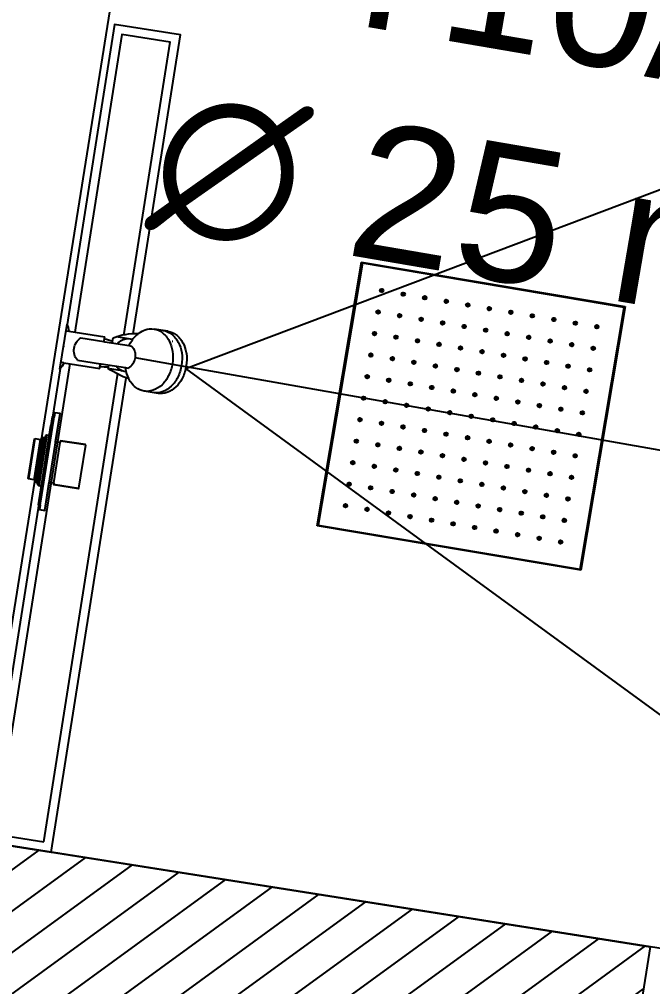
# Model space of a CAD drawing. Extents: x -678889171 to 586587, y -792238163 to 335485.
# Drawn here: x 37834 to 38545, y 42596 to 43682 of the extents above; entities that cross this region are included whole.
import ezdxf
from ezdxf import colors
from ezdxf.entities.mleader import LeaderData, LeaderLine
from ezdxf.enums import TextEntityAlignment as Align
from ezdxf.math import Vec2, Vec3

# ---------------------------------------------------------------- set-up
doc = ezdxf.new("R2010")
doc.units = 0
doc.header["$MEASUREMENT"] = 0
doc.set_wipeout_variables(frame=1)
doc.layers.get('0').update_dxf_attribs({"color": 8})
for name, color, linetype in [('E-TEXT', 3, 'Continuous'), ('XR-A-9TH-FLOOR$0$A-WALL', 252, 'Continuous'), ('XR-A-col-910$0$A-COLS', 252, 'Continuous'), ('XR-A-col-910$0$A-COLS-PATT', 252, 'Continuous'), ('XR-Typ29 7th to11Th$0$I-WC', 252, 'Continuous'), ('XR-Typ29 7th to11Th$0$I-WIPEOUT', 252, 'Continuous'), ('XR-Typ29 7th to11Th$0$XR-A-TYP-7-8-9-10$0$A-WALL', 252, 'Continuous'), ('XR-Typ29 7th to11Th$0$XREF_3BR$0$I-WC', 252, 'Continuous'), ('XR-Typ29 7th to11Th$0$XREF_3BR$0$WC-SERIAL', 252, 'Continuous')]:
    doc.layers.add(name, color=color, linetype=linetype)
doc.layers.add('XR-A-col-910$0$MOD-COL', color=252, linetype='Continuous', lineweight=50)
doc.styles.get("Standard").update_dxf_attribs({"font": 'arial.ttf'})
doc.styles.add('XR-Typ29 7th to11Th$0$XREF_3BR$0$Standard', font='arial.ttf')

# ---------------------------------------------------------------- blocks, each defined once
blk = doc.blocks.new('*U1541')
at = {"layer": 'XR-A-col-910$0$A-COLS-PATT'}
h = blk.add_hatch(dxfattribs=at)
h.set_pattern_fill('ANSI31', color=256, scale=300)
h.set_pattern_definition([(45, (-3150, -50), (-26.51650429449553, 26.51650429449553), [])])
h.paths.add_polyline_path([(-18983.46579891467, 85098.79667194281), (-15333.46579891467, 85098.79667194281), (-15333.46579891467, 84748.79667194281), (-18983.46579891467, 84748.79667194281)])
at = {"layer": 'XR-A-col-910$0$A-COLS'}
blk.add_lwpolyline([(-18983.46579891467, 85098.79667194281), (-15333.46579891467, 85098.79667194281), (-15333.46579891467, 84748.79667194281), (-18983.46579891467, 84748.79667194281)], close=True, dxfattribs=at)
blk = doc.blocks.new('XR-A-col-910')
at = {"layer": 'XR-A-col-910$0$MOD-COL', "rotation": 351.0171996988079}
blk.add_blockref('*U1541', (43200.67081723503, -57330.50998665452), dxfattribs=at)
blk = doc.blocks.new('XR-Typ29 7th to11Th$0$XREF_3BR$0$XREF-1BA$0$11TH FLOOR PLAN EAST TOWER$0$11TH TO 17TH FLOOR PLAN EAST TOWER$0$CEILING SHOWER')
for p, q in [((7.105427357601002e-15, 29.99999999999999), (30.00000000000001, 29.99999999999999)), ((7.105427357601002e-15, 0), (7.105427357601002e-15, 29.99999999999999)), ((7.105427357601002e-15, 29.99999999999999), (0.1000000000000085, 29.89999999999998)), ((0.1000000000000014, 29.89999999999998), (0.1000000000000014, 0.09999999999999432)), ((29.90000000000001, 29.89999999999998), (0.1000000000000014, 29.89999999999998)), ((30.00000000000001, 29.99999999999999), (29.90000000000001, 29.89999999999998)), ((29.90000000000001, 0.09999999999999432), (29.90000000000001, 29.89999999999999)), ((30.00000000000001, 29.99999999999999), (30.00000000000001, -7.105427357601002e-15)), ((0.1000000000000014, 0.1000000000000014), (0, 0)), ((30.00000000000001, 0), (0, 3.552713678800501e-15)), ((0.1000000000000014, 0.1000000000000014), (29.90000000000001, 0.1000000000000014)), ((29.90000000000001, 0.09999999999999432), (30.00000000000001, -7.105427357601002e-15))]:
    blk.add_line(p, q)
for centre, radius in [((2.75, 27.24999999999998), 0.2000000000000001), ((2.75, 27.24999999999998), 0.1749999999999999), ((2.75, 27.24999999999998), 0.1249999999999999), ((2.75, 27.24999999999998), 0.04999999999999998), ((5.200000000000003, 27.24999999999998), 0.2000000000000001), ((5.200000000000003, 27.24999999999998), 0.1749999999999999), ((5.200000000000003, 27.24999999999998), 0.1249999999999999), ((5.200000000000003, 27.24999999999998), 0.04999999999999998), ((7.649999999999999, 27.24999999999998), 0.2000000000000001), ((7.649999999999999, 27.24999999999998), 0.1749999999999999), ((7.649999999999999, 27.24999999999998), 0.1249999999999999), ((7.649999999999999, 27.24999999999998), 0.04999999999999998), ((10.1, 27.24999999999998), 0.2000000000000001), ((10.1, 27.24999999999998), 0.1749999999999999), ((10.1, 27.24999999999998), 0.1249999999999999), ((10.1, 27.24999999999998), 0.04999999999999998), ((12.55, 27.24999999999998), 0.2000000000000001), ((12.55, 27.24999999999998), 0.1749999999999999), ((12.55, 27.24999999999998), 0.1249999999999999), ((12.55, 27.24999999999998), 0.04999999999999998), ((15.00000000000001, 27.24999999999998), 0.2000000000000001), ((15.00000000000001, 27.24999999999998), 0.1749999999999999), ((15.00000000000001, 27.24999999999998), 0.1249999999999999), ((15.00000000000001, 27.24999999999998), 0.04999999999999998), ((17.45000000000001, 27.24999999999998), 0.2000000000000001), ((17.45, 27.24999999999998), 0.1749999999999999), ((17.45, 27.24999999999998), 0.1249999999999999), ((17.45, 27.24999999999998), 0.04999999999999998), ((19.90000000000001, 27.24999999999998), 0.2000000000000001), ((19.90000000000001, 27.24999999999998), 0.1749999999999999), ((19.90000000000001, 27.24999999999998), 0.1249999999999999), ((19.90000000000001, 27.24999999999998), 0.04999999999999998), ((22.35, 27.24999999999998), 0.2000000000000001), ((22.35, 27.24999999999998), 0.1749999999999999), ((22.35, 27.24999999999998), 0.1249999999999999), ((22.35, 27.24999999999998), 0.04999999999999998), ((24.80000000000002, 27.24999999999998), 0.2000000000000001), ((24.80000000000002, 27.24999999999998), 0.1749999999999999), ((24.80000000000002, 27.24999999999998), 0.1249999999999999), ((24.80000000000002, 27.24999999999998), 0.04999999999999998), ((27.25000000000001, 27.24999999999998), 0.2000000000000001), ((27.25000000000001, 27.24999999999998), 0.1749999999999999), ((27.25000000000001, 27.24999999999998), 0.1249999999999999), ((27.25000000000001, 27.24999999999998), 0.04999999999999998), ((2.75, 24.79999999999999), 0.2000000000000001), ((5.200000000000003, 24.79999999999999), 0.2000000000000001), ((7.649999999999999, 24.79999999999999), 0.2000000000000001), ((10.1, 24.79999999999999), 0.2000000000000001), ((12.55, 24.79999999999999), 0.2000000000000001), ((15.00000000000001, 24.79999999999999), 0.2000000000000001), ((17.45000000000001, 24.79999999999999), 0.2000000000000001), ((19.90000000000001, 24.79999999999999), 0.2000000000000001), ((22.35, 24.79999999999999), 0.2000000000000001), ((24.80000000000002, 24.79999999999999), 0.2000000000000001), ((27.25000000000001, 24.79999999999999), 0.2000000000000001), ((2.75, 24.79999999999998), 0.1749999999999999), ((2.75, 24.79999999999998), 0.1249999999999999), ((2.75, 24.79999999999998), 0.04999999999999998), ((5.200000000000003, 24.79999999999998), 0.1749999999999999), ((5.200000000000003, 24.79999999999998), 0.1249999999999999), ((5.200000000000003, 24.79999999999998), 0.04999999999999998), ((7.649999999999999, 24.79999999999998), 0.1749999999999999), ((7.649999999999999, 24.79999999999998), 0.1249999999999999), ((7.649999999999999, 24.79999999999998), 0.04999999999999998), ((10.1, 24.79999999999998), 0.1749999999999999), ((10.1, 24.79999999999998), 0.1249999999999999), ((10.1, 24.79999999999998), 0.04999999999999998), ((12.55, 24.79999999999998), 0.1749999999999999), ((12.55, 24.79999999999998), 0.1249999999999999), ((12.55, 24.79999999999998), 0.04999999999999998), ((15.00000000000001, 24.79999999999998), 0.1749999999999999), ((15.00000000000001, 24.79999999999998), 0.1249999999999999), ((15.00000000000001, 24.79999999999998), 0.04999999999999998), ((17.45, 24.79999999999998), 0.1749999999999999), ((17.45, 24.79999999999998), 0.1249999999999999), ((17.45, 24.79999999999998), 0.04999999999999998), ((19.90000000000001, 24.79999999999998), 0.1749999999999999), ((19.90000000000001, 24.79999999999998), 0.1249999999999999), ((19.90000000000001, 24.79999999999998), 0.04999999999999998), ((22.35, 24.79999999999998), 0.1749999999999999), ((22.35, 24.79999999999998), 0.1249999999999999), ((22.35, 24.79999999999998), 0.04999999999999998), ((24.80000000000002, 24.79999999999998), 0.1749999999999999), ((24.80000000000002, 24.79999999999998), 0.1249999999999999), ((24.80000000000002, 24.79999999999998), 0.04999999999999998), ((27.25000000000001, 24.79999999999998), 0.1749999999999999), ((27.25000000000001, 24.79999999999998), 0.1249999999999999), ((27.25000000000001, 24.79999999999998), 0.04999999999999998), ((2.75, 22.34999999999999), 0.2000000000000001), ((2.75, 22.34999999999998), 0.1749999999999999), ((2.75, 22.34999999999998), 0.1249999999999999), ((2.75, 22.34999999999998), 0.04999999999999998), ((5.200000000000003, 22.34999999999999), 0.2000000000000001), ((5.200000000000003, 22.34999999999998), 0.1749999999999999), ((5.200000000000003, 22.34999999999998), 0.1249999999999999), ((5.200000000000003, 22.34999999999998), 0.04999999999999998), ((7.649999999999999, 22.34999999999999), 0.2000000000000001), ((7.649999999999999, 22.34999999999998), 0.1749999999999999), ((7.649999999999999, 22.34999999999998), 0.1249999999999999), ((7.649999999999999, 22.34999999999998), 0.04999999999999998), ((10.1, 22.34999999999999), 0.2000000000000001), ((10.1, 22.34999999999998), 0.1749999999999999), ((10.1, 22.34999999999998), 0.1249999999999999), ((10.1, 22.34999999999998), 0.04999999999999998), ((12.55, 22.34999999999999), 0.2000000000000001), ((12.55, 22.34999999999998), 0.1749999999999999), ((12.55, 22.34999999999998), 0.1249999999999999), ((12.55, 22.34999999999998), 0.04999999999999998), ((15.00000000000001, 22.34999999999999), 0.2000000000000001), ((15.00000000000001, 22.34999999999998), 0.1749999999999999), ((15.00000000000001, 22.34999999999998), 0.1249999999999999), ((15.00000000000001, 22.34999999999998), 0.04999999999999998), ((17.45000000000001, 22.34999999999999), 0.2000000000000001), ((17.45, 22.34999999999998), 0.1749999999999999), ((17.45, 22.34999999999998), 0.1249999999999999), ((17.45, 22.34999999999998), 0.04999999999999998), ((19.90000000000001, 22.34999999999999), 0.2000000000000001), ((19.90000000000001, 22.34999999999998), 0.1749999999999999), ((19.90000000000001, 22.34999999999998), 0.1249999999999999), ((19.90000000000001, 22.34999999999998), 0.04999999999999998), ((22.35, 22.34999999999999), 0.2000000000000001), ((22.35, 22.34999999999998), 0.1749999999999999), ((22.35, 22.34999999999998), 0.1249999999999999), ((22.35, 22.34999999999998), 0.04999999999999998), ((24.80000000000002, 22.34999999999999), 0.2000000000000001), ((24.80000000000002, 22.34999999999998), 0.1749999999999999), ((24.80000000000002, 22.34999999999998), 0.1249999999999999), ((24.80000000000002, 22.34999999999998), 0.04999999999999998), ((27.25000000000001, 22.34999999999999), 0.2000000000000001), ((27.25000000000001, 22.34999999999998), 0.1749999999999999), ((27.25000000000001, 22.34999999999998), 0.1249999999999999), ((27.25000000000001, 22.34999999999998), 0.04999999999999998), ((2.75, 19.89999999999999), 0.2000000000000001), ((2.750000000000007, 19.89999999999998), 0.1749999999999999), ((2.750000000000007, 19.89999999999998), 0.1249999999999999), ((2.750000000000007, 19.89999999999998), 0.04999999999999998), ((5.200000000000003, 19.89999999999999), 0.2000000000000001), ((5.20000000000001, 19.89999999999998), 0.1749999999999999), ((5.20000000000001, 19.89999999999998), 0.1249999999999999), ((5.20000000000001, 19.89999999999998), 0.04999999999999998), ((7.649999999999999, 19.89999999999999), 0.2000000000000001), ((7.650000000000006, 19.89999999999998), 0.1749999999999999), ((7.650000000000006, 19.89999999999998), 0.1249999999999999), ((7.650000000000006, 19.89999999999998), 0.04999999999999998), ((10.1, 19.89999999999999), 0.2000000000000001), ((10.1, 19.89999999999998), 0.1749999999999999), ((10.1, 19.89999999999998), 0.1249999999999999), ((10.1, 19.89999999999998), 0.04999999999999998), ((12.55, 19.89999999999999), 0.2000000000000001), ((12.55, 19.89999999999998), 0.1749999999999999), ((12.55, 19.89999999999998), 0.1249999999999999), ((12.55, 19.89999999999998), 0.04999999999999998), ((15.00000000000001, 19.89999999999999), 0.2000000000000001), ((15.00000000000001, 19.89999999999998), 0.1749999999999999), ((15.00000000000001, 19.89999999999998), 0.1249999999999999), ((15.00000000000001, 19.89999999999998), 0.04999999999999998), ((17.45000000000001, 19.89999999999999), 0.2000000000000001), ((17.45, 19.89999999999998), 0.1749999999999999), ((17.45, 19.89999999999998), 0.1249999999999999), ((17.45, 19.89999999999998), 0.04999999999999998), ((19.90000000000001, 19.89999999999999), 0.2000000000000001), ((19.90000000000001, 19.89999999999998), 0.1749999999999999), ((19.90000000000001, 19.89999999999998), 0.1249999999999999), ((19.90000000000001, 19.89999999999998), 0.04999999999999998), ((22.35, 19.89999999999999), 0.2000000000000001), ((22.35, 19.89999999999998), 0.1749999999999999), ((22.35, 19.89999999999998), 0.1249999999999999), ((22.35, 19.89999999999998), 0.04999999999999998), ((24.80000000000002, 19.89999999999999), 0.2000000000000001), ((24.80000000000002, 19.89999999999998), 0.1749999999999999), ((24.80000000000002, 19.89999999999998), 0.1249999999999999), ((24.80000000000002, 19.89999999999998), 0.04999999999999998), ((27.25000000000001, 19.89999999999999), 0.2000000000000001), ((27.25000000000001, 19.89999999999998), 0.1749999999999999), ((27.25000000000001, 19.89999999999998), 0.1249999999999999), ((27.25000000000001, 19.89999999999998), 0.04999999999999998), ((2.75, 17.44999999999999), 0.2000000000000001), ((2.750000000000007, 17.44999999999998), 0.1749999999999999), ((2.750000000000007, 17.44999999999998), 0.1249999999999999), ((2.750000000000007, 17.44999999999998), 0.04999999999999998), ((5.200000000000003, 17.44999999999999), 0.2000000000000001), ((5.20000000000001, 17.44999999999998), 0.1749999999999999), ((5.20000000000001, 17.44999999999998), 0.1249999999999999), ((5.20000000000001, 17.44999999999998), 0.04999999999999998), ((7.649999999999999, 17.44999999999999), 0.2000000000000001), ((7.650000000000006, 17.44999999999998), 0.1749999999999999), ((7.650000000000006, 17.44999999999998), 0.1249999999999999), ((7.650000000000006, 17.44999999999998), 0.04999999999999998), ((10.1, 17.44999999999999), 0.2000000000000001), ((10.1, 17.44999999999998), 0.1749999999999999), ((10.1, 17.44999999999998), 0.1249999999999999), ((10.1, 17.44999999999998), 0.04999999999999998), ((12.55, 17.44999999999999), 0.2000000000000001), ((12.55, 17.44999999999998), 0.1749999999999999), ((12.55, 17.44999999999998), 0.1249999999999999), ((12.55, 17.44999999999998), 0.04999999999999998), ((15.00000000000001, 17.44999999999999), 0.2000000000000001), ((15.00000000000001, 17.44999999999998), 0.1749999999999999), ((15.00000000000001, 17.44999999999998), 0.1249999999999999), ((15.00000000000001, 17.44999999999998), 0.04999999999999998), ((17.45000000000001, 17.44999999999999), 0.2000000000000001), ((17.45000000000001, 17.44999999999998), 0.1749999999999999), ((17.45000000000001, 17.44999999999998), 0.1249999999999999), ((17.45000000000001, 17.44999999999998), 0.04999999999999998), ((19.90000000000001, 17.44999999999999), 0.2000000000000001), ((19.90000000000001, 17.44999999999998), 0.1749999999999999), ((19.90000000000001, 17.44999999999998), 0.1249999999999999), ((19.90000000000001, 17.44999999999998), 0.04999999999999998), ((22.35, 17.44999999999999), 0.2000000000000001), ((22.35, 17.44999999999998), 0.1749999999999999), ((22.35, 17.44999999999998), 0.1249999999999999), ((22.35, 17.44999999999998), 0.04999999999999998), ((24.80000000000002, 17.44999999999999), 0.2000000000000001), ((24.80000000000002, 17.44999999999998), 0.1749999999999999), ((24.80000000000002, 17.44999999999998), 0.1249999999999999), ((24.80000000000002, 17.44999999999998), 0.04999999999999998), ((27.25000000000001, 17.44999999999999), 0.2000000000000001), ((27.25000000000001, 17.44999999999998), 0.1749999999999999), ((27.25000000000001, 17.44999999999998), 0.1249999999999999), ((27.25000000000001, 17.44999999999998), 0.04999999999999998), ((2.75, 14.99999999999999), 0.2000000000000001), ((2.750000000000007, 14.99999999999999), 0.1749999999999999), ((2.750000000000007, 14.99999999999999), 0.1249999999999999), ((2.750000000000007, 14.99999999999999), 0.04999999999999998), ((5.200000000000003, 14.99999999999999), 0.2000000000000001), ((5.20000000000001, 14.99999999999999), 0.1749999999999999), ((5.20000000000001, 14.99999999999999), 0.1249999999999999), ((5.20000000000001, 14.99999999999999), 0.04999999999999998), ((7.649999999999999, 14.99999999999999), 0.2000000000000001), ((7.650000000000006, 14.99999999999999), 0.1749999999999999), ((7.650000000000006, 14.99999999999999), 0.1249999999999999), ((7.650000000000006, 14.99999999999999), 0.04999999999999998), ((10.1, 14.99999999999999), 0.2000000000000001), ((10.1, 14.99999999999999), 0.1749999999999999), ((10.1, 14.99999999999999), 0.1249999999999999), ((10.1, 14.99999999999999), 0.04999999999999998), ((12.55, 14.99999999999999), 0.2000000000000001), ((12.55, 14.99999999999999), 0.1749999999999999), ((12.55, 14.99999999999999), 0.1249999999999999), ((12.55, 14.99999999999999), 0.04999999999999998), ((15.00000000000001, 14.99999999999999), 0.2000000000000001), ((15.00000000000001, 14.99999999999999), 0.1749999999999999), ((15.00000000000001, 14.99999999999999), 0.1249999999999999), ((15.00000000000001, 14.99999999999999), 0.04999999999999998), ((17.45000000000001, 14.99999999999999), 0.2000000000000001), ((17.45000000000001, 14.99999999999999), 0.1749999999999999), ((17.45000000000001, 14.99999999999999), 0.1249999999999999), ((17.45000000000001, 14.99999999999999), 0.04999999999999998), ((19.90000000000001, 14.99999999999999), 0.2000000000000001), ((19.90000000000001, 14.99999999999999), 0.1749999999999999), ((19.90000000000001, 14.99999999999999), 0.1249999999999999), ((19.90000000000001, 14.99999999999999), 0.04999999999999998), ((22.35, 14.99999999999999), 0.2000000000000001), ((22.35, 14.99999999999999), 0.1749999999999999), ((22.35, 14.99999999999999), 0.1249999999999999), ((22.35, 14.99999999999999), 0.04999999999999998), ((24.80000000000002, 14.99999999999999), 0.2000000000000001), ((24.80000000000002, 14.99999999999999), 0.1749999999999999), ((24.80000000000002, 14.99999999999999), 0.1249999999999999), ((24.80000000000002, 14.99999999999999), 0.04999999999999998), ((27.25000000000001, 14.99999999999999), 0.2000000000000001), ((27.25000000000001, 14.99999999999999), 0.1749999999999999), ((27.25000000000001, 14.99999999999999), 0.1249999999999999), ((27.25000000000001, 14.99999999999999), 0.04999999999999998), ((2.75, 12.54999999999999), 0.2000000000000001), ((2.750000000000007, 12.54999999999998), 0.1749999999999999), ((2.750000000000007, 12.54999999999998), 0.1249999999999999), ((2.750000000000007, 12.54999999999998), 0.04999999999999998), ((5.200000000000003, 12.54999999999999), 0.2000000000000001), ((5.20000000000001, 12.54999999999998), 0.1749999999999999), ((5.20000000000001, 12.54999999999998), 0.1249999999999999), ((5.20000000000001, 12.54999999999998), 0.04999999999999998), ((7.649999999999999, 12.54999999999999), 0.2000000000000001), ((7.650000000000006, 12.54999999999998), 0.1749999999999999), ((7.650000000000006, 12.54999999999998), 0.1249999999999999), ((7.650000000000006, 12.54999999999998), 0.04999999999999998), ((10.1, 12.54999999999999), 0.2000000000000001), ((10.1, 12.54999999999998), 0.1749999999999999), ((10.1, 12.54999999999998), 0.1249999999999999), ((10.1, 12.54999999999998), 0.04999999999999998), ((12.55, 12.54999999999999), 0.2000000000000001), ((12.55, 12.54999999999998), 0.1749999999999999), ((12.55, 12.54999999999998), 0.1249999999999999), ((12.55, 12.54999999999998), 0.04999999999999998), ((15.00000000000001, 12.54999999999999), 0.2000000000000001), ((15.00000000000001, 12.54999999999998), 0.1749999999999999), ((15.00000000000001, 12.54999999999998), 0.1249999999999999), ((15.00000000000001, 12.54999999999998), 0.04999999999999998), ((17.45000000000001, 12.54999999999999), 0.2000000000000001), ((17.45000000000001, 12.54999999999998), 0.1749999999999999), ((17.45000000000001, 12.54999999999998), 0.1249999999999999), ((17.45000000000001, 12.54999999999998), 0.04999999999999998), ((19.90000000000001, 12.54999999999999), 0.2000000000000001), ((19.90000000000001, 12.54999999999998), 0.1749999999999999), ((19.90000000000001, 12.54999999999998), 0.1249999999999999), ((19.90000000000001, 12.54999999999998), 0.04999999999999998), ((22.35, 12.54999999999999), 0.2000000000000001), ((22.35, 12.54999999999998), 0.1749999999999999), ((22.35, 12.54999999999998), 0.1249999999999999), ((22.35, 12.54999999999998), 0.04999999999999998), ((24.80000000000002, 12.54999999999999), 0.2000000000000001), ((24.80000000000002, 12.54999999999998), 0.1749999999999999), ((24.80000000000002, 12.54999999999998), 0.1249999999999999), ((24.80000000000002, 12.54999999999998), 0.04999999999999998), ((27.25000000000001, 12.54999999999999), 0.2000000000000001), ((27.25000000000001, 12.54999999999998), 0.1749999999999999), ((27.25000000000001, 12.54999999999998), 0.1249999999999999), ((27.25000000000001, 12.54999999999998), 0.04999999999999998), ((2.75, 10.09999999999999), 0.2000000000000001), ((2.750000000000007, 10.09999999999998), 0.1749999999999999), ((2.750000000000007, 10.09999999999998), 0.1249999999999999), ((2.750000000000007, 10.09999999999998), 0.04999999999999998), ((5.200000000000003, 10.09999999999999), 0.2000000000000001), ((5.20000000000001, 10.09999999999998), 0.1749999999999999), ((5.20000000000001, 10.09999999999998), 0.1249999999999999), ((5.20000000000001, 10.09999999999998), 0.04999999999999998), ((7.649999999999999, 10.09999999999999), 0.2000000000000001), ((7.650000000000006, 10.09999999999999), 0.1749999999999999), ((7.650000000000006, 10.09999999999999), 0.1249999999999999), ((7.650000000000006, 10.09999999999999), 0.04999999999999998), ((10.1, 10.09999999999999), 0.2000000000000001), ((10.1, 10.09999999999999), 0.1749999999999999), ((10.1, 10.09999999999999), 0.1249999999999999), ((10.1, 10.09999999999999), 0.04999999999999998), ((12.55, 10.09999999999999), 0.2000000000000001), ((12.55, 10.09999999999999), 0.1749999999999999), ((12.55, 10.09999999999999), 0.1249999999999999), ((12.55, 10.09999999999999), 0.04999999999999998), ((15.00000000000001, 10.09999999999999), 0.2000000000000001), ((15.00000000000001, 10.09999999999999), 0.1749999999999999), ((15.00000000000001, 10.09999999999999), 0.1249999999999999), ((15.00000000000001, 10.09999999999999), 0.04999999999999998), ((17.45000000000001, 10.09999999999999), 0.2000000000000001), ((17.45000000000001, 10.09999999999999), 0.1749999999999999), ((17.45000000000001, 10.09999999999999), 0.1249999999999999), ((17.45000000000001, 10.09999999999999), 0.04999999999999998), ((19.90000000000001, 10.09999999999999), 0.2000000000000001), ((19.90000000000001, 10.09999999999999), 0.1749999999999999), ((19.90000000000001, 10.09999999999999), 0.1249999999999999), ((19.90000000000001, 10.09999999999999), 0.04999999999999998), ((22.35, 10.09999999999999), 0.2000000000000001), ((22.35, 10.09999999999999), 0.1749999999999999), ((22.35, 10.09999999999999), 0.1249999999999999), ((22.35, 10.09999999999999), 0.04999999999999998), ((24.80000000000002, 10.09999999999999), 0.2000000000000001), ((24.80000000000002, 10.09999999999999), 0.1749999999999999), ((24.80000000000002, 10.09999999999999), 0.1249999999999999), ((24.80000000000002, 10.09999999999999), 0.04999999999999998), ((27.25000000000001, 10.09999999999999), 0.2000000000000001), ((27.25000000000001, 10.09999999999999), 0.1749999999999999), ((27.25000000000001, 10.09999999999999), 0.1249999999999999), ((27.25000000000001, 10.09999999999999), 0.04999999999999998), ((2.75, 7.649999999999995), 0.2000000000000001), ((2.750000000000007, 7.649999999999988), 0.1749999999999999), ((2.750000000000007, 7.649999999999988), 0.1249999999999999), ((2.750000000000007, 7.649999999999988), 0.04999999999999998), ((5.200000000000003, 7.649999999999995), 0.2000000000000001), ((5.20000000000001, 7.649999999999988), 0.1749999999999999), ((5.20000000000001, 7.649999999999988), 0.1249999999999999), ((5.20000000000001, 7.649999999999988), 0.04999999999999998), ((7.649999999999999, 7.649999999999995), 0.2000000000000001), ((7.650000000000006, 7.649999999999988), 0.1749999999999999), ((7.650000000000006, 7.649999999999988), 0.1249999999999999), ((7.650000000000006, 7.649999999999988), 0.04999999999999998), ((10.1, 7.649999999999995), 0.2000000000000001), ((10.1, 7.649999999999995), 0.1749999999999999), ((10.1, 7.649999999999995), 0.1249999999999999), ((10.1, 7.649999999999995), 0.04999999999999998), ((12.55, 7.649999999999995), 0.2000000000000001), ((12.55, 7.649999999999995), 0.1749999999999999), ((12.55, 7.649999999999995), 0.1249999999999999), ((12.55, 7.649999999999995), 0.04999999999999998), ((15.00000000000001, 7.649999999999995), 0.2000000000000001), ((15.00000000000001, 7.649999999999995), 0.1749999999999999), ((15.00000000000001, 7.649999999999995), 0.1249999999999999), ((15.00000000000001, 7.649999999999995), 0.04999999999999998), ((17.45000000000001, 7.649999999999995), 0.2000000000000001), ((17.45000000000001, 7.649999999999995), 0.1749999999999999), ((17.45000000000001, 7.649999999999995), 0.1249999999999999), ((17.45000000000001, 7.649999999999995), 0.04999999999999998), ((19.90000000000001, 7.649999999999995), 0.2000000000000001), ((19.90000000000001, 7.649999999999995), 0.1749999999999999), ((19.90000000000001, 7.649999999999995), 0.1249999999999999), ((19.90000000000001, 7.649999999999995), 0.04999999999999998), ((22.35, 7.649999999999995), 0.2000000000000001), ((22.35, 7.649999999999995), 0.1749999999999999), ((22.35, 7.649999999999995), 0.1249999999999999), ((22.35, 7.649999999999995), 0.04999999999999998), ((24.80000000000002, 7.649999999999995), 0.2000000000000001), ((24.80000000000002, 7.649999999999995), 0.1749999999999999), ((24.80000000000002, 7.649999999999995), 0.1249999999999999), ((24.80000000000002, 7.649999999999995), 0.04999999999999998), ((27.25000000000001, 7.649999999999995), 0.2000000000000001), ((27.25000000000001, 7.649999999999995), 0.1749999999999999), ((27.25000000000001, 7.649999999999995), 0.1249999999999999), ((27.25000000000001, 7.649999999999995), 0.04999999999999998), ((2.75, 5.199999999999994), 0.2000000000000001), ((2.750000000000007, 5.199999999999994), 0.1749999999999999), ((2.750000000000007, 5.199999999999994), 0.1249999999999999), ((2.750000000000007, 5.199999999999994), 0.04999999999999998), ((5.200000000000003, 5.199999999999994), 0.2000000000000001), ((5.20000000000001, 5.199999999999994), 0.1749999999999999), ((5.20000000000001, 5.199999999999994), 0.1249999999999999), ((5.20000000000001, 5.199999999999994), 0.04999999999999998), ((7.649999999999999, 5.199999999999994), 0.2000000000000001), ((7.650000000000006, 5.199999999999994), 0.1749999999999999), ((7.650000000000006, 5.199999999999994), 0.1249999999999999), ((7.650000000000006, 5.199999999999994), 0.04999999999999998), ((10.1, 5.199999999999994), 0.2000000000000001), ((10.1, 5.199999999999994), 0.1749999999999999), ((10.1, 5.199999999999994), 0.1249999999999999), ((10.1, 5.199999999999994), 0.04999999999999998), ((12.55, 5.199999999999994), 0.2000000000000001), ((12.55, 5.199999999999994), 0.1749999999999999), ((12.55, 5.199999999999994), 0.1249999999999999), ((12.55, 5.199999999999994), 0.04999999999999998), ((15.00000000000001, 5.199999999999994), 0.2000000000000001), ((15.00000000000001, 5.199999999999994), 0.1749999999999999), ((15.00000000000001, 5.199999999999994), 0.1249999999999999), ((15.00000000000001, 5.199999999999994), 0.04999999999999998), ((17.45000000000001, 5.199999999999994), 0.2000000000000001), ((17.45000000000001, 5.199999999999994), 0.1749999999999999), ((17.45000000000001, 5.199999999999994), 0.1249999999999999), ((17.45000000000001, 5.199999999999994), 0.04999999999999998), ((19.90000000000001, 5.199999999999994), 0.2000000000000001), ((19.90000000000001, 5.199999999999994), 0.1749999999999999), ((19.90000000000001, 5.199999999999994), 0.1249999999999999), ((19.90000000000001, 5.199999999999994), 0.04999999999999998), ((22.35, 5.199999999999994), 0.2000000000000001), ((22.35, 5.199999999999994), 0.1749999999999999), ((22.35, 5.199999999999994), 0.1249999999999999), ((22.35, 5.199999999999994), 0.04999999999999998), ((24.80000000000002, 5.199999999999994), 0.2000000000000001), ((24.80000000000002, 5.199999999999994), 0.1749999999999999), ((24.80000000000002, 5.199999999999994), 0.1249999999999999), ((24.80000000000002, 5.199999999999994), 0.04999999999999998), ((27.25000000000001, 5.199999999999994), 0.2000000000000001), ((27.25000000000001, 5.199999999999994), 0.1749999999999999), ((27.25000000000001, 5.199999999999994), 0.1249999999999999), ((27.25000000000001, 5.199999999999994), 0.04999999999999998), ((2.75, 2.749999999999999), 0.2000000000000001), ((2.750000000000007, 2.749999999999992), 0.1749999999999999), ((2.750000000000007, 2.749999999999992), 0.1249999999999999), ((2.750000000000007, 2.749999999999992), 0.04999999999999998), ((5.200000000000003, 2.749999999999999), 0.2000000000000001), ((5.20000000000001, 2.749999999999992), 0.1749999999999999), ((5.20000000000001, 2.749999999999992), 0.1249999999999999), ((5.20000000000001, 2.749999999999992), 0.04999999999999998), ((7.649999999999999, 2.749999999999999), 0.2000000000000001), ((7.650000000000006, 2.749999999999992), 0.1749999999999999), ((7.650000000000006, 2.749999999999992), 0.1249999999999999), ((7.650000000000006, 2.749999999999992), 0.04999999999999998), ((10.1, 2.749999999999999), 0.2000000000000001), ((10.1, 2.749999999999992), 0.1749999999999999), ((10.1, 2.749999999999992), 0.1249999999999999), ((10.1, 2.749999999999992), 0.04999999999999998), ((12.55, 2.749999999999999), 0.2000000000000001), ((12.55, 2.749999999999992), 0.1749999999999999), ((12.55, 2.749999999999992), 0.1249999999999999), ((12.55, 2.749999999999992), 0.04999999999999998), ((15.00000000000001, 2.749999999999999), 0.2000000000000001), ((15.00000000000001, 2.749999999999992), 0.1749999999999999), ((15.00000000000001, 2.749999999999992), 0.1249999999999999), ((15.00000000000001, 2.749999999999992), 0.04999999999999998), ((17.45000000000001, 2.749999999999999), 0.2000000000000001), ((17.45000000000001, 2.749999999999992), 0.1749999999999999), ((17.45000000000001, 2.749999999999992), 0.1249999999999999), ((17.45000000000001, 2.749999999999992), 0.04999999999999998), ((19.90000000000001, 2.749999999999999), 0.2000000000000001), ((19.90000000000001, 2.749999999999992), 0.1749999999999999), ((19.90000000000001, 2.749999999999992), 0.1249999999999999), ((19.90000000000001, 2.749999999999992), 0.04999999999999998), ((22.35, 2.749999999999999), 0.2000000000000001), ((22.35, 2.749999999999992), 0.1749999999999999), ((22.35, 2.749999999999992), 0.1249999999999999), ((22.35, 2.749999999999992), 0.04999999999999998), ((24.80000000000002, 2.749999999999999), 0.2000000000000001), ((24.80000000000002, 2.749999999999992), 0.1749999999999999), ((24.80000000000002, 2.749999999999992), 0.1249999999999999), ((24.80000000000002, 2.749999999999992), 0.04999999999999998), ((27.25000000000001, 2.749999999999999), 0.2000000000000001), ((27.25000000000001, 2.749999999999992), 0.1749999999999999), ((27.25000000000001, 2.749999999999992), 0.1249999999999999), ((27.25000000000001, 2.749999999999992), 0.04999999999999998)]:
    blk.add_circle(centre, radius)
blk = doc.blocks.new('XR-Typ29 7th to11Th$0$XREF_3BR$0$Ct370p')
at = {"layer": 'XR-Typ29 7th to11Th$0$XREF_3BR$0$WC-SERIAL', "style": 'XR-Typ29 7th to11Th$0$XREF_3BR$0$Standard', "flags": 3}
blk.add_attdef('SERIAL', text='', height=0.02360326905531, dxfattribs=at).set_placement((0.01305326906520254, 0.05452467059471111), align=Align.TOP_CENTER)
blk.add_wipeout([(-0.028394533640589976, -0.08167026263265906), (-0.03280341146736238, -0.0876528990817435), (-0.03530892857138213, -0.09737965598514683), (-0.035136792619402175, -0.10000674821826923), (-0.03530892857138213, -0.11310750476459598), (-0.034672489861335, -0.11812964115800208), (-0.03399376051053123, -0.12026481073412892), (-0.03169535574110673, -0.12467462868254649), (-0.030490269089041268, -0.12637591477743718), (-0.028346489952548536, -0.12886672461713686), (-0.024967182829266535, -0.131849567823755), (-0.021371133534733126, -0.13422966254844215), (-0.017323552462297165, -0.13625137125988018), (-0.007039916928082535, -0.1390812141457638), (6.38378239159465e-16, -0.1396127845297221), (0.0056207738788511125, -0.13927462788458872), (0.013920192676947746, -0.13749855718768328), (0.02019000502768021, -0.13488547200650813), (0.0223342851002132, -0.13365121796995916), (0.025672044717887386, -0.13130298177380995), (0.02748837580757077, -0.129717620333475), (0.029363366228942527, -0.12775745899427263), (0.03177518316015836, -0.12455201528391), (0.03280341146736393, -0.12283426166799913), (0.033889404091870884, -0.12053338333725552), (0.03467248986133685, -0.11812964115800317), (0.03505092580157825, -0.11632032304389757), (0.03522675744368441, -0.11492463414782916), (0.035255188945271215, -0.09884968914883836), (0.035168789236473826, -0.09500832171971894), (0.034331673818416834, -0.091183268647112), (0.03357468858506896, -0.08920509166864538), (0.03280341146738192, -0.08765289908177898), (0.030449642952920394, -0.08405825631295274), (0.028559559154060117, -0.08184327687054488), (0.026307965238111658, -0.07970874037865383), (0.024144792638722774, -0.07803803796698683), (0.023240962983347754, -0.07301715831169675), (0.022123742917416797, -0.06842594185726408), (0.021242870636790954, -0.06544164951280948), (0.020192534355596647, -0.06233881264188473), (0.019106081770375847, -0.059498559440667426), (0.0163765181752704, -0.05346630955462525), (0.014791852178181998, -0.053466309554625474), (0.01572925277675069, -0.04401936840407883), (0.017878867885375602, -0.04401936840407883), (0.017878867885375602, -0.003416459202018607), (0.02012115820702677, -0.002840775944409818), (0.021926675058301336, -0.002149878464718924), (0.021926675058301336, -0.002149878464718924), (0.024004295130082454, -0.0010672618770959097), (0.025582764808324637, 0), (-0.025582764808324665, 0), (-0.023786621340056158, -0.000993040901125869), (-0.021853153474450687, -0.0018739584949627464), (-0.02057559669457884, -0.002358799484906221), (-0.02057559669457884, -0.002358799484906221), (-0.019460050016521506, -0.002723012189288443), (-0.017878867885372088, -0.0031494094736547185), (-0.017878867885372088, -0.04401936840407883), (-0.01572925277675076, -0.04401936840407883), (-0.015580575470558009, -0.04587380324413892), (-0.015488738554514367, -0.04692407161761533), (-0.015316074087542056, -0.0487483482748679), (-0.015166352557749833, -0.05020355091019599), (-0.015050918956778694, -0.051260517345500106), (-0.014791852178182033, -0.053466309554625474), (-0.018280218076060624, -0.05346630955462525), (-0.019384244511312945, -0.05536903704173543), (-0.02080808552752321, -0.05806251593795908), (-0.02249592725032004, -0.06171285632734225), (-0.0240536618347284, -0.06572352555650701), (-0.024880769824878357, -0.06823454724151426), (-0.025443293367637537, -0.07016776449430229), (-0.02593161859486745, -0.0720537927953871), (-0.02634110969262564, -0.07384392600057782), (-0.02666749083238882, -0.07546551205610008), (-0.027050055755886517, -0.07770669123854332), (-0.02722785039876257, -0.07894550163050912), (-0.027441826386291668, -0.08072540138514536)]).dxf.layer = 'XR-Typ29 7th to11Th$0$I-WIPEOUT'
for p, q in [((-0.01787886788537207, 5.068153140852516e-05), (-0.01787886788537207, -0.003149409473654718)), ((0.01787886788537563, -0.003416459202018607), (0.01787886788537563, 0)), ((-0.01787886788537207, -0.003149409473654718), (-0.01787886788537207, -0.04401936840407883)), ((0.01787886788537563, -0.003416459202018607), (0.01787886788537563, -0.04401936840407883)), ((-0.01253571428572542, -0.01794291607074694), (-0.01253571428572542, -0.04401936840407883)), ((0.01253571428572897, -0.01794291607074694), (0.01253571428572897, -0.04401936840407883)), ((-0.01572925277675075, -0.04401936840407883), (-0.01787886788537207, -0.04401936840407883)), ((-0.01253571428572542, -0.04401936840407883), (-0.01572925277675075, -0.04401936840407883)), ((-0.01253571428572542, -0.04401936840407883), (-0.01253571428572542, -0.04489191204963516)), ((-0.01253571428572542, -0.04489191204963516), (-0.01253571428572542, -0.07258137801385045)), ((0.01572925277675075, -0.04401936840407883), (0.01253571428572897, -0.04401936840407883)), ((0.01253571428572897, -0.04401936840407883), (0.01253571428572897, -0.04489191204963516)), ((0.01253571428572897, -0.04489191204963516), (0.01253571428572897, -0.07258137801385045)), ((0.01787886788537563, -0.04401936840407883), (0.01572925277675075, -0.04401936840407883)), ((-0.01253571428572542, -0.07258137801385045), (-0.01253571428572542, -0.07552144434122132)), ((0.01253571428572897, -0.07258137801385045), (0.01253571428572897, -0.07552144434122132)), ((-0.03530892857138213, -0.11310750476459), (-0.03530892857138213, -0.09737965598515208)), ((0.03530892857138568, -0.11310750476459), (0.03530892857138568, -0.09737965598515208)), ((-0.02500000000003411, -0.1197072267789312), (-0.02500000000003411, -0.1202908552428457))]:
    blk.add_line(p, q)
for points in [[(-0.02558276480832467, 0, 0.07768893097304896), (-0.01787886788537207, -0.003149409473654718)], [(0.01787886788537563, -0.003416459202018607, 0.1146559638912077), (0.02558276480832467, 0, -2.040379481594676)], [(-0.01462501648334413, -0.05346630955462528), (-0.01828021807606062, -0.05346630955462528, 0.1094724859775199), (-0.02744182638629167, -0.08072540138514539, 0.08638782816952728)], [(-0.01572925277675075, -0.04401936840407883, 0.01175441006582145), (-0.01479185217818202, -0.0534663095546255, 0.8715293411082307)], [(-0.01253571428572542, -0.05346630955462528), (-0.01462501648334413, -0.05346630955462528, 0.1618948752590729)], [(0.01479185217818202, -0.05346630955462528), (0.01253571428572897, -0.05346630955462528, 0.1618948752590729)], [(0.01572925277675075, -0.04401936840407883, -0.01175441006582145), (0.01479185217818202, -0.0534663095546255, -0.8715293411082307)], [(0.01637651817527042, -0.05346630955462528), (0.01479185217818202, -0.05346630955462528, 0.1618948752590729)], [(0.02414479263872282, -0.07803803796698694, 0.07994677568552638), (0.01637651817527042, -0.05346630955462528, -0.2371822571315181)], [(-0.0198960677152451, -0.07544726087879172, 0.02660990824048174), (-0.02022660230850537, -0.05692614523355255, 42.43089830861947)], [(-0.01253571428572542, -0.05897033866697521, 0.1789384641164113), (-0.02004013117829206, -0.06985982463141438, -7.981731971230445)], [(0.01691803074659637, -0.06985982463141438, 0.1229984033059245), (0.01253571428572897, -0.06172317449055054, -7.981731971230445)], [(0.01693986077971776, -0.07407566606781013, -0.01704061555800538), (0.01678265095101805, -0.05509211075103559, -135.1754357065881)], [(-0.01253571428572542, -0.07258137801385045, 0.007695850881152427), (-0.01392019267694877, -0.07298860356206083, 0.08582688903698608), (-0.02496718282925769, -0.07863759292598038, 0.02845035186401349), (-0.02744182638629167, -0.08072540138514539, 0.1267266876470203)], [(0.02414479263872282, -0.07803803796698694, 0.07879074585196283), (0.01392019267695233, -0.07298860356206083, 0.007695850881154122), (0.01253571428572897, -0.07258137801385045, 0.0755080478063295)], [(-0.02744182638629167, -0.08072540138514539, 0.01178267698383225), (-0.02839453364058997, -0.08167026263265909, 0.06553096877080353), (-0.03280341146737342, -0.08765289908176355, 0.1267266876470203), (-0.03530892857138213, -0.09737965598515208, 0.1267266876470189)], [(0.03530892857138568, -0.09737965598515208, 0.1267266876470196), (0.03280341146737342, -0.08765289908176355, 0.07566636179296912), (0.02758178325924732, -0.08085871515328646, 0.03014889810885108), (0.02496718282925769, -0.07863759292598038, 0.006988881818005764), (0.02414479263872282, -0.07803803796698694, 0.007695850881154122)], [(-0.03530892857138213, -0.09737965598515208, 0.1267266876470189), (-0.03280341146737342, -0.1071064128885424, 0.1060572036859059), (-0.02496718282925769, -0.1161217190443238, 0.08582688903697783), (-0.01392019267694877, -0.1217707084082433, 0.07550804780632711), (0, -0.1238849357502843, 0.07550804780627629), (0.01392019267694877, -0.1217707084082451, 0.08582688903695451), (0.02496718282925769, -0.1161217190443238, 0.1060572036858709), (0.03280341146737342, -0.1071064128885442, 0.1267266876470189), (0.03530892857138568, -0.09737965598515208, 0.1267266876470196)], [(0.03525518894527124, -0.0988496891488384, 0.01827226931952903), (0.03530892857138568, -0.09737965598515208, 0.1267266876470196)], [(-0.03530892857138213, -0.1078148961091947, 0.1267266876470189), (-0.03280341146737342, -0.117541653012585, 0.1060572036859059), (-0.02496718282925769, -0.1265569591683664, 0.08582688903697783), (-0.01392019267694877, -0.132205948532286, 0.07550804780632711), (0, -0.1343201758743269, 0.07550804780627629), (0.01392019267694877, -0.1322059485322877, 0.08582688903695451), (0.02496718282925769, -0.1265569591683664, 0.1060572036858709), (0.03280341146737342, -0.1175416530125868, 0.1267266876470182), (0.03530892857138568, -0.1078148961091947, 0.1267266876470196)], [(-0.03530892857138213, -0.11310750476459, 0.1267266876470189), (-0.03280341146737342, -0.1228342616679803, 0.1060572036859059), (-0.02496718282925769, -0.1318495678237617, 0.07797044952644439), (-0.0150000000000432, -0.1371442304635209, 0.00780421401378509), (-0.01392019267694877, -0.1374985571876812, 0.07550804780632711), (0, -0.1396127845297221, 0.07550804780627629), (0.01392019267694877, -0.137498557187683, 0.007804214013386815), (0.01499999999998636, -0.1371442304635404, 0.07797044952682124), (0.02496718282925769, -0.1318495678237617, 0.1060572036858709), (0.03280341146737342, -0.1228342616679821, 0.1267266876470182), (0.03530892857138568, -0.11310750476459, 0.1267266876470196)]]:
    blk.add_lwpolyline(points, format="xyb")
blk.add_lwpolyline([(0.02558276480832467, 0), (-0.02558276480832467, 0)])
for centre, start, end in [((0, -0.02824655702448542), 39.41825116145017, 140.5817488385498), ((0, -0.06521780338748284), 219.4182511614502, 320.5817488385499)]:
    blk.add_arc(centre, 0.01622680343003299, start, end)
blk.add_point((0, 0))
blk.add_point((0, 0))
blk = doc.blocks.new('XR-Typ29 7th to11Th$0$XREF_3BR$0$SHOWER C')
for p, q in [((4660.122065586096, 6584.177894006325), (4659.622074720653, 6583.677903140853)), ((4659.622074720653, 6583.677903140853), (4705.62123434263, 6583.677903140853)), ((4659.622074720653, 6583.677903140853), (4659.622074720653, 6577.178021889931)), ((4705.121243477159, 6584.177894006325), (4660.122065586096, 6584.177894006325)), ((4705.62123434263, 6583.677903140853), (4705.121243477159, 6584.177894006325)), ((4705.62123434263, 6577.178021889931), (4705.62123434263, 6583.677903140853)), ((4654.622166066081, 6572.178113235352), (4653.622184335167, 6571.178131504445)), ((4653.622184335167, 6571.178131504445), (4711.621124728088, 6571.178131504445)), ((4653.622184335167, 6571.178131504445), (4653.622184335167, 6568.178186311708)), ((4710.621142997174, 6572.178113235352), (4654.622166066081, 6572.178113235352)), ((4659.622074720653, 6577.178021889931), (4656.62212952791, 6574.178076697188)), ((4708.621179535345, 6574.178076697188), (4656.62212952791, 6574.178076697188)), ((4656.62212952791, 6574.178076697188), (4656.62212952791, 6572.178113235352)), ((4657.542112720344, 6572.178113235352), (4657.542112720344, 6575.098059889542)), ((4705.62123434263, 6577.178021889931), (4659.622074720653, 6577.178021889931)), ((4708.621179535345, 6574.178076697188), (4705.62123434263, 6577.178021889931)), ((4707.70119634294, 6572.178113235352), (4707.70119634294, 6575.098059889542)), ((4708.621179535345, 6572.178113235352), (4708.621179535345, 6574.178076697188)), ((4711.621124728088, 6571.178131504445), (4710.621142997174, 6572.178113235352)), ((4711.621124728088, 6568.178186311708), (4711.621124728088, 6571.178131504445)), ((4737.620649731834, 6566.166534751721), (4627.62265933145, 6566.178222849887)), ((4737.620649731834, 6560.166644366234), (4627.62265933145, 6560.1783324644)), ((4732.620741077262, 6568.166498213557), (4642.622385295137, 6568.178186311708)), ((4657.622111258825, 6555.06962579748), (4657.622111258825, 6526.667256380666)), ((4659.622074720653, 6555.269622143614), (4659.622074720653, 6555.269622143614)), ((4659.622074720653, 6555.269622143614), (4659.622074720653, 6555.06962579748)), ((4705.62123434263, 6555.06962579748), (4705.62123434263, 6555.269622143614)), ((4707.62119780443, 6555.269622143614), (4707.62119780443, 6555.269622143614)), ((4707.62119780443, 6526.667256380666), (4707.62119780443, 6555.06962579748))]:
    blk.add_line(p, q)
at = {"layer": 'XR-Typ29 7th to11Th$0$XREF_3BR$0$I-WC'}
blk.add_line((4705.62123434263, 6555.06962579748), (4659.622074720653, 6555.06962579748), dxfattribs=at)
blk.add_lwpolyline([(4693.121462706215, 6526.167265515216), (4693.121462706215, 6526.167265515216), (4658.122102124267, 6526.167265515216, -0.4142135623698984), (4657.622111258825, 6526.667256380666), (4657.622111258825, 6555.06962579748), (4659.622074720653, 6555.06962579748), (4659.622074720653, 6555.269622143614), (4659.622074720653, 6555.269622143614), (4659.622074720653, 6555.269622143614), (4659.622074720653, 6555.269622143614), (4659.622074720653, 6560.158332829787), (4627.62265933145, 6560.158332829787), (4627.62265933145, 6566.178222849887), (4632.622567985993, 6566.178222849887), (4632.622567985993, 6568.178186311708), (4732.620741077262, 6568.166498213557), (4732.620741077262, 6566.166534751721), (4737.620649731834, 6566.166534751721), (4737.620649731834, 6560.166644366234), (4705.62123434263, 6560.158332829787), (4705.62123434263, 6555.269622143614), (4705.62123434263, 6555.269622143614), (4705.62123434263, 6555.269622143614), (4705.62123434263, 6555.269622143614), (4705.62123434263, 6555.06962579748), (4707.62119780443, 6555.06962579748), (4707.62119780443, 6526.667256380666, -0.4142135623698984), (4707.121206938988, 6526.167265515216), (4693.121462706215, 6526.167265515216)], format="xyb", dxfattribs=at)
blk = doc.blocks.new('XR-Typ29 7th to11Th')
at = {"layer": 'XR-Typ29 7th to11Th$0$I-WC', "extrusion": (1.832151280334269e-09, 1.177916946058907e-08, 1)}
for points, elevation in [([(40669.64491442077, 29224.85879958477), (40814.79826123487, 30142.40618272418), (40740.72138977252, 30154.13721483319), (40595.56804295842, 29236.58983169384)], 0.0004411394527067387), ([(40661.33213584035, 29236.29985339431), (40803.35720742536, 30134.09340414372), (40749.03416835293, 30142.69616102372), (40607.00909676792, 29244.9026102743)], 0.0004411401554795011)]:
    blk.add_lwpolyline(points, close=True, dxfattribs=dict(at, elevation=elevation))
at = {"layer": 'XR-Typ29 7th to11Th$0$I-WC', "ltscale": 0.5, "extrusion": (2.330154482099528e-09, 1.482699041891385e-08, 1), "elevation": 0.0004181946732312495}
blk.add_lwpolyline([(41527.56991916086, 29252.15873181744), (40820.80127564293, 29767.89092887713), (41659.15133876102, 30083.8411184292)], dxfattribs=at)
at = {"layer": 'XR-Typ29 7th to11Th$0$XR-A-TYP-7-8-9-10$0$A-WALL'}
blk.add_lwpolyline([(41622.28772780263, 29074.46709727038), (40586.65373341506, 29238.02560217006), (40897.6714063348, 31183.12510535267)], dxfattribs=at)
at = {"layer": 'XR-Typ29 7th to11Th$0$I-WC', "extrusion": (2.318775800499882e-09, 1.475728673424148e-08, 1), "xscale": 9.99999816408448, "yscale": 9.99999816408448, "zscale": 9.99999816408448, "rotation": 170.4461356337966}
blk.add_blockref('XR-Typ29 7th to11Th$0$XREF_3BR$0$XREF-1BA$0$11TH FLOOR PLAN EAST TOWER$0$11TH TO 17TH FLOOR PLAN EAST TOWER$0$CEILING SHOWER', (41314.1844150258, 29837.24296305386, 0.0004183112105055413), dxfattribs=at)
at = {"layer": 'XR-Typ29 7th to11Th$0$I-WC', "extrusion": (1.821448391793535e-09, 1.170935881506324e-08, 1), "xscale": -1, "rotation": 81.0012010125879}
blk.add_blockref('XR-Typ29 7th to11Th$0$XREF_3BR$0$SHOWER C', (47882.95189929529, 33261.77823030079, 0.0004203631259809713), dxfattribs=at)
at = {"layer": 'XR-Typ29 7th to11Th$0$XREF_3BR$0$I-WC', "extrusion": (1.821448391793531e-09, 1.170935881506326e-08, 1), "xscale": -1000.000000000005, "yscale": 1000.000000000005, "zscale": 1000.000000000001, "rotation": 81.0012010125879}
blk.add_blockref('XR-Typ29 7th to11Th$0$XREF_3BR$0$Ct370p', (40683.51347882263, 29792.47763910365, 0.000420363125980994), dxfattribs=at)
at = {"ltscale": 0.5, "extrusion": (1.351854257054177e-09, 1.597216185785095e-08, 1)}
blk.add_line((41588.05520176468, 29634.46608450962, -0.0001747479161513109), (40763.95563442964, 29779.7385818011, -2.587959925573621e-06), dxfattribs=at)

msp = doc.modelspace()

# ---------------------------------------------------------------- block references
at = {"layer": 'XR-A-9TH-FLOOR$0$A-WALL'}
msp.add_blockref('XR-A-col-910', (-2800.434649049275, 13522.11598560929), dxfattribs=at)

# ---------------------------------------------------------------- next in the draw order: block references
msp.add_blockref('XR-Typ29 7th to11Th', (-2800.434649049275, 13522.11598560929), dxfattribs=at)

# ---------------------------------------------------------------- next in the draw order: leaders
at = {"layer": 'E-TEXT', "color": 30}
ml = msp.add_multileader_mtext('Standard', dxfattribs=at)
ml.set_content('\\C30;CT{\\fArial|b0|i0|c178|p34;10}/DP-T-8 {\\A1;3(1x3)mm\\H0.7x;\\S2^ ;\\H1.42857x; \\P∅ 25 mm PVC CONDUIT}', color=3)
ml.set_leader_properties(color=30)
ml.build(insert=Vec2(0, 0))
ml.multileader.update_dxf_attribs({"text_right_attachment_type": 6, "dogleg_length": 0.2763936738358556, "arrow_head_size": 153.5520410199195, "scale": 2})
ctx = ml.context
ctx.base_point, ctx.scale, ctx.char_height, ctx.arrow_head_size, ctx.landing_gap_size, ctx.plane_origin, ctx.plane_x_axis, ctx.plane_y_axis = Vec3(38045.1909914733, 43884.69121201229, -7.890672713393168e-06), 2, 153.5520410199195, 153.5520410199195, 3.071040820398391, Vec3(38398.29582721964, 53518.91116622396, 3.352861208968001e-05), Vec3(0.9856555294567461, -0.1687695981252006, 3.477911888746864e-09), Vec3(0.1687695981252006, 0.9856555294567461, 4.799668914001103e-09)
ctx.right_attachment = 6
notes = []
notes.append((ctx, [(1, (1, 1, 0), (40406.10088871515, 43374.52685314701), (-0.9856555294567461, 0.1687695981252006, -3.477911888746864e-09), 0.5527873476717114, [(1, [(40621.62528658341, 43056.47969377136, -4.035742470803401e-07)], 0, [])])]))
ctx.mtext.insert, ctx.mtext.text_direction, ctx.mtext.rotation, ctx.mtext.width, ctx.mtext.defined_height, ctx.mtext.flow_direction, ctx.mtext.extrusion = Vec3(38061.69691768315, 43962.89319130099, -7.4966619696975e-06), Vec3(0.9856555294567461, -0.1687695981252006, 3.477911888746863e-09), 6.113604080006546, 2795.482847265886, 658.284121162635, 5, Vec3(-4.238061277856671e-09, -4.143854412868104e-09, 1)
for ctx, leaders in notes:
    for number, flags, end, landing, length, lines in leaders:
        leader = LeaderData()
        leader.index, (leader.has_last_leader_line, leader.has_dogleg_vector, leader.attachment_direction) = number, flags
        leader.last_leader_point, leader.dogleg_vector, leader.dogleg_length = Vec3(end), Vec3(landing), length
        for number, points, colour, breaks in lines:
            line = LeaderLine()
            line.index, line.vertices, line.color, line.breaks = number, Vec3.list(points), colors.encode_raw_color(colour), breaks
            leader.lines.append(line)
        ctx.leaders.append(leader)

doc.saveas('drawing.dxf')
